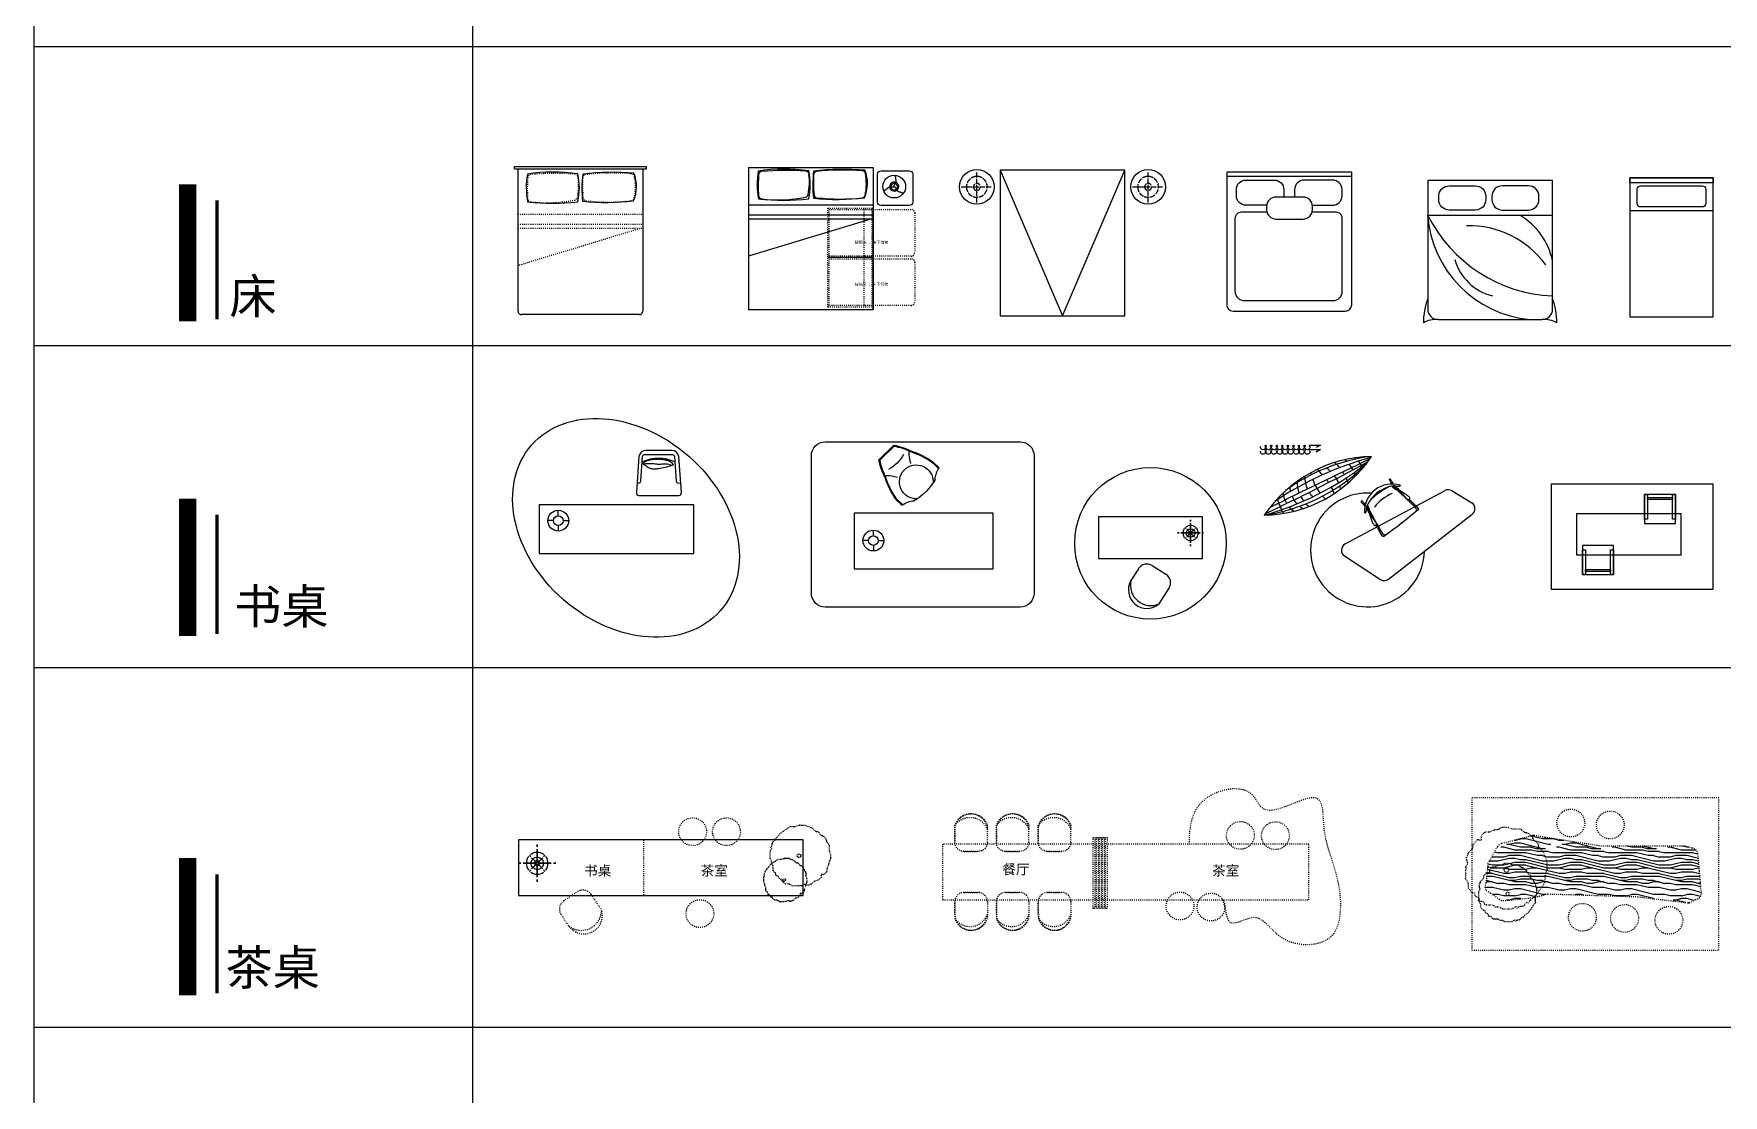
# Model space of a CAD drawing. Extents: x 185064 to 343242, y -369192 to -264966.
# Drawn here: x 185064 to 209410, y -331801 to -316511 of the extents above; entities that cross this region are included whole.
import ezdxf

# ---------------------------------------------------------------- set-up
doc = ezdxf.new("R2010")
doc.units = 0
doc.linetypes.add('ACAD_ISO03W100', pattern=[30, 12, -18])
doc.linetypes.add('ACAD_ISO04W100', pattern=[30, 24, -3, 0, -3])
doc.layers.add('0-墙体', color=255, linetype='Continuous', lineweight=30)
for name, color, linetype in [('FF-FURN', 51, 'Continuous'), ('WALL', 9, 'Continuous'), ('平面布制', 25, 'Continuous'), ('打印框', 4, 'Continuous')]:
    doc.layers.add(name, color=color, linetype=linetype)
doc.styles.add('CCD-HB', font='hbsmall.shx')
doc.styles.add('NAME-2', font='swisse.ttf')

# ---------------------------------------------------------------- blocks, each defined once
blk = doc.blocks.new('were')
at = {"color": 3}
blk.add_line((197932, -316863), (199132, -316863), dxfattribs=at)
for points in [[(199132, -316395), (197932, -316395), (197932, -318395), (199132, -318395)], [(197932, -316395), (199132, -316395), (199132, -316466), (197932, -316466)]]:
    blk.add_lwpolyline(points, close=True, dxfattribs=at)
blk.add_lwpolyline([(198088, -316510), (198976, -316510, -0.414214), (199026, -316560), (199026, -316764, -0.414214), (198976, -316814), (198088, -316814, -0.414214), (198038, -316764), (198038, -316560, -0.414214)], format="xyb", close=True, dxfattribs=at)
blk = doc.blocks.new('AWTRE')
at = {"color": 3}
for p, q in [((21344, 18317), (21344, 18398)), ((21274, 18248), (21194, 18248)), ((21344, 18178), (21344, 18098)), ((21413, 18248), (21494, 18248))]:
    blk.add_line(p, q, dxfattribs=at)
blk.add_circle((21344, 18248), 150, dxfattribs=at)
at = {"color": 8}
blk.add_circle((21344, 18248), 69.2, dxfattribs=at)
blk = doc.blocks.new('awrtsear')
at = {"color": 3, "elevation": 0}
blk.add_lwpolyline([(17976, 330), (18000, 333, 0.378956), (18030, 365), (18011, 760, -0.39032), (18040, 795), (18482, 847, -0.390322), (18519, 821), (18593, 431, 0.378956), (18629, 406), (18667, 410)], format="xyb", dxfattribs=at)
at = {"color": 8, "extrusion": (3.61367e-07, -3.05305e-06, 1)}
blk.add_lwpolyline([(18520, 686), (18493, 672), (18467, 660), (18441, 648), (18416, 638), (18390, 628), (18366, 619), (18342, 611), (18318, 603), (18296, 597), (18275, 591), (18255, 587), (18236, 583), (18218, 581), (18201, 579), (18185, 579), (18170, 580), (18157, 582), (18145, 586), (18133, 590), (18123, 595), (18113, 600), (18103, 606), (18094, 611), (18085, 616), (18075, 620), (18067, 624), (18058, 628), (18051, 631), (18045, 635), (18040, 639), (18037, 643), (18036, 648), (18037, 653), (18040, 660), (18045, 666), (18052, 673), (18060, 680), (18069, 687), (18079, 693), (18090, 700), (18100, 706), (18112, 711), (18123, 716), (18135, 721), (18147, 725), (18160, 729), (18173, 733), (18187, 736), (18202, 739), (18216, 742), (18232, 744), (18247, 746), (18262, 748), (18278, 749), (18293, 751), (18308, 751), (18323, 752), (18337, 752), (18351, 752), (18364, 751), (18377, 750), (18390, 749), (18402, 748), (18414, 746), (18426, 744), (18438, 742), (18449, 738), (18462, 733), (18475, 726), (18489, 716), (18503, 702), (18520, 686)], dxfattribs=at)
at = {"color": 8, "extrusion": (3.61367e-07, -3.05305e-06, 1), "flags": 128}
blk.add_lwpolyline([(18038, 640), (18074, 652), (18106, 659), (18135, 664), (18161, 667), (18185, 669), (18207, 669), (18228, 669), (18247, 668), (18266, 668), (18284, 669), (18303, 671), (18321, 674), (18340, 678), (18360, 682), (18380, 685), (18402, 687), (18424, 688), (18447, 686), (18472, 682), (18499, 675)], dxfattribs=at)
at = {"color": 8, "extrusion": (3.61367e-07, -3.05305e-06, 1)}
blk.add_arc((18343, 124, 0), 640, 72.4635, 120.9241, dxfattribs=at)
at = {"layer": 'FF-FURN', "color": 3, "extrusion": (3.61367e-07, -3.05305e-06, 1), "elevation": 0}
blk.add_lwpolyline([(18697, 259), (18587, 828, 0.378956), (18467, 912), (18053, 863, 0.378956), (17955, 754), (17982, 175, 0.450373), (18026, 135), (18663, 210, 0.450372), (18697, 259)], format="xyb", dxfattribs=at)
blk = doc.blocks.new('A$C1A467F9B')
at = {"color": 3}
for p, q in [((203, 554), (308, 449)), ((303, 475), (214, 564)), ((214, 564), (320, 458)), ((-458, -107), (-352, -214)), ((-447, -97), (-342, -202)), ((354, -501), (608, -247)), ((358, -519), (625, -251))]:
    blk.add_line(p, q, dxfattribs=at)
at = {"color": 6}
blk.add_line((-368, -197), (-458, -107), dxfattribs=at)
at = {"color": 3}
for centre, radius, start, end in [((501, -395), 1014, 119.1626, 149.8513), ((-37, 154), 305, 177.0446, 91.8859), ((-30, 922), 433, 274.9932, 304.3079), ((-908, -407), 1487, 17.7335, 35.1451), ((-910, -409), 1505, 17.7471, 35.1745), ((-829, 157), 455, 324.5155, 354.6482), ((472, 501), 477, 248.3198, 274.2972), ((-558, -479), 1189, 11.2496, 26.1848), ((-549, -480), 1196, 11.0304, 26.2975), ((516, 1017), 1505, 234.8255, 252.2529), ((514, 1014), 1487, 234.8549, 252.2665), ((-398, -362), 477, 355.7028, 21.6802), ((791, -684), 694, 118.8536, 151.1464), ((586, 655), 1196, 243.7025, 258.9696), ((585, 665), 1189, 243.8152, 258.7504)]:
    blk.add_arc(centre, radius, start, end, dxfattribs=at)
blk = doc.blocks.new('WERAWERAWE')
at = {"color": 8, "linetype": 'Continuous'}
for p, q in [((106864, -18799), (106864, -18775)), ((106864, -18775), (106864, -18799)), ((106864, -18945), (106864, -18824)), ((106864, -18824), (106864, -18945)), ((106669, -18969), (106693, -18969)), ((106693, -18969), (106669, -18969)), ((106718, -18969), (106839, -18969)), ((106839, -18969), (106718, -18969)), ((106806, -18911), (106854, -18960)), ((106854, -18960), (106806, -18911)), ((106806, -19027), (106854, -18979)), ((106854, -18979), (106806, -19027)), ((106864, -19115), (106864, -18994)), ((106864, -18994), (106864, -19115)), ((106873, -18960), (106922, -18911)), ((106922, -18911), (106873, -18960)), ((106873, -18979), (106922, -19027)), ((106922, -19027), (106873, -18979)), ((106888, -18969), (107009, -18969)), ((107009, -18969), (106888, -18969)), ((106931, -18902), (106941, -18892)), ((106941, -18892), (106931, -18902)), ((107058, -18969), (107034, -18969)), ((107034, -18969), (107058, -18969)), ((106864, -19164), (106864, -19140)), ((106864, -19140), (106864, -19164))]:
    blk.add_line(p, q, dxfattribs=at)
at = {"color": 3, "linetype": 'Continuous'}
for p, q in [((106786, -18892), (106796, -18902)), ((106796, -18902), (106786, -18892)), ((106786, -19047), (106796, -19037)), ((106796, -19037), (106786, -19047)), ((106931, -19037), (106941, -19047)), ((106941, -19047), (106931, -19037))]:
    blk.add_line(p, q, dxfattribs=at)
for major_axis, start_param, end_param in [((-114, 0), -0.613826, 0.003279), ((114, 0), 3.138263, 3.755368), ((111, 24), 2.125594, 2.22504), ((111, 24), 2.125594, 2.22504), ((114, 0), 0.888609, 2.25296), ((-111, 25), 4.06263, 4.162076), ((114, 0), -0.003338, 0.613767), ((-114, 0), 2.527791, 3.144896), ((-111, 24), 0.918242, 1.017688), ((-111, 24), 0.918242, 1.017688), ((114, 0), 4.03019, 5.394541), ((111, 25), -1.01888, -0.919434), ((111, 25), -1.01888, -0.919434)]:
    blk.add_ellipse((106864, -18969), major_axis=major_axis, ratio=1, start_param=start_param, end_param=end_param, dxfattribs=at)
at = {"color": 8, "linetype": 'Continuous', "extrusion": (0, 0, -1)}
for major_axis, start_param, end_param in [((45.3, 45.3), 3.843152, 3.942598), ((45.3, 45.3), 3.843152, 3.942598), ((45.3, 45.3), 4.030214, 5.394564), ((46, 44.7), 3.127109, 3.744214), ((45.3, 45.3), 2.524488, 3.141593), ((10.2, 9.6), 4.712363, 10.995548), ((9.91, 9.91), 3.372739, 4.481242), ((9.91, 9.91), -1.33965, -0.231147), ((9.91, 9.91), 1.801943, 2.910446), ((45.3, 45.3), -0.801005, -0.701559), ((45.3, 45.3), -0.801005, -0.701559), ((45.3, 45.3), 0.888621, 2.252972), ((45.3, 45.3), -0.617105, 0), ((9.91, 9.91), 0.231147, 1.33965), ((46, 44.7), -0.014483, 0.602622), ((45.3, 45.3), 0.701559, 0.801005), ((45.3, 45.3), 0.701559, 0.801005), ((45.3, 45.3), 2.340587, 2.440033), ((45.3, 45.3), 2.340587, 2.440033)]:
    blk.add_ellipse((106864, -18969), major_axis=major_axis, ratio=1, start_param=start_param, end_param=end_param, dxfattribs=at)
at = {"color": 8, "linetype": 'Continuous'}
for major_axis, start_param, end_param in [((-24.9, 0), 3.141593, 9.424778), ((24.9, 0.3), 1.789211, 2.897713), ((-24.9, 0.3), 0.243913, 1.352416), ((12.5, 0.1), 1.791898, 2.9004), ((-12.5, 0.1), 0.240329, 1.348832), ((-12.5, 0.1), 3.382057, 4.49056), ((12.5, 0.1), -1.349407, -0.240905), ((-24.9, 0.3), 3.385683, 4.494186), ((24.9, 0.3), -1.352603, -0.2441)]:
    blk.add_ellipse((106864, -18969), major_axis=major_axis, ratio=1, start_param=start_param, end_param=end_param, dxfattribs=at)
at = {"color": 1, "linetype": 'Continuous'}
blk.add_ellipse((106864, -18969), major_axis=(-111, 25), ratio=1, start_param=4.06263, end_param=4.162076, dxfattribs=at)
blk = doc.blocks.new('WAERAW')
at = {"color": 8, "linetype": 'ACAD_ISO03W100'}
for p, q in [((351239, -167510), (351294, -167485)), ((351315, -167480), (351460, -167480)), ((350687, -167826), (350770, -167754)), ((350770, -167754), (350777, -167748)), ((350811, -167673), (350891, -167604)), ((350924, -167592), (350944, -167592)), ((350950, -167590), (350972, -167582)), ((350991, -167570), (351032, -167529)), ((351067, -167514), (351133, -167514)), ((351133, -167514), (351218, -167514)), ((351497, -167497), (351508, -167509)), ((351546, -167526), (351590, -167526)), ((351611, -167530), (351712, -167576)), ((351733, -167581), (351804, -167581)), ((351846, -167603), (351885, -167662)), ((351893, -167689), (351894, -167737)), ((351927, -167751), (351946, -167735)), ((351974, -167737), (352054, -167826)), ((352058, -167834), (352086, -167931)), ((350490, -168286), (350490, -168205)), ((350494, -168185), (350575, -167999)), ((350587, -167982), (350654, -167919)), ((350670, -167883), (350670, -167863)), ((352091, -167939), (352161, -168016)), ((352169, -168029), (352202, -168102)), ((352203, -168175), (352187, -168221)), ((352206, -168122), (352206, -168159)), ((350490, -168365), (350490, -168286)), ((350527, -168502), (350492, -168379)), ((350529, -168624), (350529, -168516)), ((352190, -168260), (352213, -168304)), ((352218, -168322), (352226, -168391)), ((352226, -168391), (352226, -168480)), ((352226, -168480), (352226, -168552)), ((350592, -168730), (350538, -168653)), ((350656, -168822), (350592, -168730)), ((350732, -168929), (350656, -168822)), ((352072, -168867), (352032, -168867)), ((352032, -168867), (352032, -168899)), ((352160, -168767), (352115, -168843)), ((352167, -168690), (352167, -168742)), ((352220, -168575), (352172, -168667)), ((350840, -169015), (350732, -168929)), ((350893, -169085), (350850, -169025)), ((350923, -169063), (350893, -169085)), ((350972, -169131), (350923, -169063)), ((351056, -169152), (351013, -169152)), ((351127, -169196), (351088, -169164)), ((351151, -169157), (351127, -169196)), ((351219, -169200), (351151, -169157)), ((351438, -169208), (351246, -169208)), ((351492, -169176), (351473, -169194)), ((351628, -169136), (351603, -169159)), ((351782, -169123), (351662, -169123)), ((351842, -169068), (351825, -169097)), ((351934, -169043), (351885, -169043)), ((351934, -169011), (351934, -169043)), ((352006, -168943), (351960, -168967))]:
    blk.add_line(p, q, dxfattribs=at)
blk.add_circle((351359, -168379), 51, dxfattribs=at)
for centre, radius, start, end in [((351315, -167530), 50, 90, 114.4298), ((351460, -167530), 50, 42.0045, 90), ((350720, -167863), 50, 130.7959, 180), ((350744, -167710), 50, 310.7959, 359.9088), ((350844, -167711), 50, 130.824, 179.9088), ((350924, -167642), 50, 84.1708, 130.824), ((350934, -167542), 50, 264.1708, 289.4279), ((350955, -167535), 50, 289.4279, 314.9806), ((351067, -167564), 50, 90, 134.9806), ((351218, -167464), 50, 270, 294.4298), ((351546, -167476), 50, 222.0045, 270), ((351590, -167576), 50, 65.6521, 90), ((351733, -167531), 50, 245.6521, 270), ((351804, -167631), 50, 33.3848, 90), ((351843, -167689), 50, 1.053, 33.3848), ((351914, -167736), 20, 181.053, 311.6915), ((351959, -167750), 20, 41.6915, 131.6915), ((352039, -167840), 20, 16.2743, 41.6915), ((350540, -168205), 50, 156.398, 180), ((350621, -168019), 50, 133.1371, 156.398), ((350620, -167883), 50, 313.1371, 0), ((352105, -167926), 20, 196.2743, 222.4314), ((352124, -168049), 50, 23.9766, 42.4314), ((352156, -168122), 50, 0, 23.9766), ((352156, -168159), 50, 340.8962, 0), ((350540, -168365), 50, 180, 195.9409), ((350479, -168516), 50, 0, 15.9409), ((352235, -168237), 50, 160.8962, 207.4895), ((352169, -168327), 50, 6.3526, 27.4895), ((352176, -168552), 50, 332.5106, 0), ((350579, -168624), 50, 180, 215.0927), ((351982, -168899), 50, 298.1258, 0), ((352072, -168817), 50, 270, 329.3638), ((352117, -168742), 50, 329.3638, 0), ((352217, -168690), 50, 152.5106, 180), ((350809, -169054), 50, 35.6938, 51.654), ((351013, -169102), 50, 215.6938, 270), ((351056, -169202), 50, 50.3552, 90), ((351246, -169158), 50, 237.485, 270), ((351438, -169158), 50, 270, 313.1911), ((351526, -169213), 50, 64.4284, 133.1911), ((351569, -169123), 50, 244.4284, 313.1911), ((351662, -169173), 50, 90, 133.1911), ((351782, -169073), 50, 270, 330.2385), ((351885, -169093), 50, 90, 150.2385), ((351984, -169011), 50, 118.1258, 180)]:
    blk.add_arc(centre, radius, start, end, dxfattribs=at)
blk = doc.blocks.new('awtaert')
at = {"layer": '平面布制', "color": 8, "linetype": 'ACAD_ISO04W100', "ltscale": 3}
for p, q in [((127285, -934816), (127285, -934366)), ((127510, -934591), (127060, -934591))]:
    blk.add_line(p, q, dxfattribs=at)
at = {"layer": '平面布制', "color": 3, "linetype": 'ACAD_ISO04W100', "ltscale": 3}
blk.add_circle((127285, -934591), 150, dxfattribs=at)
at = {"layer": '平面布制', "color": 1, "linetype": 'ACAD_ISO04W100', "ltscale": 3}
blk.add_circle((127285, -934591), 50, dxfattribs=at)
blk = doc.blocks.new('aweteasr')
at = {"color": 3, "linetype": 'ACAD_ISO03W100'}
for p, q in [((-353488, 63390), (-353729, 63390)), ((-353358, 63051), (-353358, 63260)), ((-353488, 62921), (-353671, 62921))]:
    blk.add_line(p, q, dxfattribs=at)
blk.add_lwpolyline([(-353358, 63260), (-353358, 63051, -0.414214), (-353488, 62921), (-353729, 62921, -0.850737), (-353671, 63390), (-353488, 63390, -0.414214), (-353358, 63260)], format="xyb", dxfattribs=at)
for centre, radius, start, end in [((-353662, 63160), 239, 106.272, 267.8282), ((-353585, 63170), 263, 123.2541, 250.8462), ((-353488, 63260), 130, 0, 90), ((-353488, 63051), 130, 270, 0)]:
    blk.add_arc(centre, radius, start, end, dxfattribs=at)
blk = doc.blocks.new('awsrter')
at = {"layer": '0-墙体', "color": 3}
for centre, radius, start, end in [((393126, -160631), 5832, 177.0752, 182.8308), ((387808, -160220), 184, 239.1675, 267.0355), ((387503, -160626), 401, 305.7317, 54.1743), ((387363, -160626), 489, 333.5794, 27.9916), ((387888, -160371), 10, 269.953, 93.286), ((387024, -160626), 709, 346.8204, 13.0856), ((387808, -161033), 184, 92.8767, 120.7385), ((387887, -160883), 10, 266.62, 89.953)]:
    blk.add_arc(centre, radius, start, end, dxfattribs=at)
at = {"layer": '0-墙体', "color": 3, "extrusion": (0, 0, -1)}
blk.add_ellipse((387833, -160386), major_axis=(2.38, -7.1), ratio=0.668882, dxfattribs=at)
at = {"layer": '0-墙体', "color": 3}
blk.add_ellipse((387833, -160867), major_axis=(2.39, 7.09), ratio=0.668882, dxfattribs=at)
for points, knots in [([(387493, -160323), (387462, -160318), (387420, -160311), (387366, -160302), (387335, -160300), (387310, -160304), (387298, -160314), (387292, -160325), (387298, -160331), (387302, -160333)], [315.073608, 315.073608, 315.073608, 315.073608, 411.368041, 442.28984, 477.587134, 504.72179, 514.498823, 524.652631, 537.847696, 537.847696, 537.847696, 537.847696]), ([(387714, -160379), (387699, -160377), (387660, -160370), (387591, -160358), (387516, -160345), (387443, -160337), (387388, -160325), (387349, -160326), (387322, -160326), (387316, -160339), (387307, -160339), (387303, -160336), (387302, -160333), (387302, -160333)], [321.988457, 321.988457, 321.988457, 321.988457, 368.644284, 439.117019, 532.627704, 597.892965, 659.439925, 696.882656, 720.275485, 729.796097, 736.883417, 743.747429, 743.747483, 743.747483, 743.747483, 743.747483]), ([(387325, -160302), (387325, -160302), (387325, -160301), (387320, -160300), (387314, -160300), (387311, -160303), (387309, -160304)], [2.8263, 2.8263, 2.8263, 2.8263, 3.464441, 8.118627, 15.821874, 20.456079, 20.456079, 20.456079, 20.456079]), ([(387738, -160302), (387737, -160302), (387733, -160303), (387730, -160311), (387729, -160328), (387751, -160348), (387772, -160367), (387787, -160384), (387793, -160394), (387795, -160397)], [0, 0, 0, 0, 3.799787, 11.222667, 22.640105, 53.579866, 90.266542, 112.181213, 122.867868, 122.867868, 122.867868, 122.867868]), ([(387769, -160382), (387768, -160381), (387773, -160378), (387777, -160375), (387779, -160375)], [61.639385, 61.639385, 61.639385, 61.639385, 68.233266, 73.516136, 73.516136, 73.516136, 73.516136]), ([(387797, -160400), (387791, -160400), (387783, -160401), (387775, -160401), (387771, -160400), (387770, -160399)], [39.6476, 39.6476, 39.6476, 39.6476, 50.470307, 58.829714, 62.90437, 62.90437, 62.90437, 62.90437]), ([(387787, -160385), (387786, -160385), (387782, -160385), (387778, -160385), (387774, -160384)], [42.895046, 42.895046, 42.895046, 42.895046, 45.554577, 56.033693, 56.033693, 56.033693, 56.033693]), ([(387809, -160367), (387814, -160367), (387828, -160366), (387849, -160364), (387871, -160361), (387882, -160361), (387887, -160361)], [105.524012, 105.524012, 105.524012, 105.524012, 119.005066, 149.530306, 168.874441, 183.875131, 183.875131, 183.875131, 183.875131]), ([(387888, -160381), (387881, -160381), (387867, -160381), (387851, -160382), (387842, -160383), (387837, -160383)], [0, 0, 0, 0, 18.844344, 43.274717, 47.412661, 47.412661, 47.412661, 47.412661]), ([(387835, -160627), (387835, -160636), (387835, -160669), (387834, -160719), (387826, -160769), (387820, -160795), (387818, -160805)], [0, 0, 0, 0, 29.255842, 97.631047, 151.168733, 179.203757, 179.203757, 179.203757, 179.203757]), ([(387835, -160627), (387835, -160617), (387835, -160584), (387834, -160534), (387827, -160484), (387821, -160458), (387819, -160449)], [0, 0, 0, 0, 29.255842, 97.631047, 151.168733, 179.203758, 179.203758, 179.203758, 179.203758]), ([(387493, -160930), (387461, -160935), (387419, -160941), (387366, -160950), (387335, -160952), (387310, -160948), (387297, -160939), (387291, -160927), (387297, -160922), (387302, -160919)], [315.073608, 315.073608, 315.073608, 315.073608, 411.368041, 442.28984, 477.587134, 504.72179, 514.498823, 524.652631, 537.847696, 537.847696, 537.847696, 537.847696]), ([(387714, -160874), (387698, -160877), (387660, -160883), (387591, -160895), (387515, -160908), (387442, -160916), (387388, -160927), (387349, -160927), (387322, -160927), (387315, -160913), (387306, -160913), (387302, -160917), (387302, -160919), (387302, -160919)], [321.988457, 321.988457, 321.988457, 321.988457, 368.644284, 439.117019, 532.627704, 597.892965, 659.439925, 696.882656, 720.275485, 729.796097, 736.883417, 743.747429, 743.747483, 743.747483, 743.747483, 743.747483]), ([(387768, -160871), (387768, -160872), (387773, -160876), (387777, -160878), (387778, -160879)], [61.639385, 61.639385, 61.639385, 61.639385, 68.233266, 73.516136, 73.516136, 73.516136, 73.516136]), ([(387796, -160853), (387791, -160853), (387783, -160852), (387775, -160852), (387771, -160853), (387769, -160854)], [39.6476, 39.6476, 39.6476, 39.6476, 50.470307, 58.829714, 62.90437, 62.90437, 62.90437, 62.90437]), ([(387787, -160869), (387786, -160869), (387782, -160868), (387778, -160868), (387774, -160869)], [42.895046, 42.895046, 42.895046, 42.895046, 45.554577, 56.033693, 56.033693, 56.033693, 56.033693]), ([(387809, -160886), (387813, -160886), (387828, -160887), (387849, -160890), (387870, -160893), (387882, -160893), (387887, -160893)], [105.524012, 105.524012, 105.524012, 105.524012, 119.005066, 149.530306, 168.874441, 183.875131, 183.875131, 183.875131, 183.875131]), ([(387887, -160873), (387881, -160873), (387866, -160872), (387851, -160871), (387841, -160871), (387837, -160870)], [0, 0, 0, 0, 18.844344, 43.274717, 47.412661, 47.412661, 47.412661, 47.412661]), ([(387325, -160950), (387325, -160950), (387324, -160952), (387319, -160953), (387313, -160952), (387310, -160950), (387309, -160949)], [2.8263, 2.8263, 2.8263, 2.8263, 3.464441, 8.118627, 15.821874, 20.456079, 20.456079, 20.456079, 20.456079])]:
    blk.add_open_spline(points, degree=3, knots=knots, dxfattribs=at)
for points in [[(387304, -160309), (387306, -160307), (387307, -160306), (387309, -160304)], [(387769, -160364), (387747, -160362), (387724, -160359), (387702, -160356)], [(387769, -160382), (387769, -160382), (387769, -160382), (387769, -160382)], [(387831, -160379), (387826, -160380), (387823, -160380), (387820, -160381)], [(387834, -160393), (387833, -160393), (387831, -160394), (387830, -160394)], [(387768, -160889), (387746, -160892), (387724, -160894), (387702, -160897)], [(387768, -160871), (387768, -160871), (387768, -160871), (387768, -160872)], [(387830, -160874), (387826, -160874), (387823, -160873), (387820, -160872)], [(387834, -160860), (387832, -160860), (387831, -160860), (387829, -160859)], [(387304, -160943), (387305, -160945), (387307, -160947), (387309, -160949)]]:
    blk.add_open_spline(points, degree=3, dxfattribs=at)
for points in [[(387774, -160384), (387735, -160369), (387679, -160348), (387618, -160327), (387565, -160311), (387540, -160305), (387521, -160304), (387501, -160308), (387493, -160323), (387496, -160335), (387519, -160346), (387540, -160347), (387568, -160347), (387610, -160350), (387649, -160358), (387687, -160370), (387719, -160381), (387753, -160392), (387770, -160399)], [(387770, -160399), (387771, -160398), (387773, -160397), (387774, -160394), (387775, -160389), (387775, -160386), (387774, -160384)], [(387774, -160869), (387735, -160884), (387678, -160905), (387617, -160926), (387565, -160942), (387540, -160947), (387520, -160949), (387501, -160945), (387493, -160930), (387496, -160917), (387518, -160906), (387540, -160906), (387568, -160906), (387609, -160903), (387648, -160895), (387687, -160883), (387719, -160873), (387753, -160861), (387769, -160854)], [(387737, -160952), (387734, -160950), (387730, -160944), (387730, -160932), (387748, -160908), (387775, -160883), (387789, -160866), (387801, -160844)], [(387769, -160854), (387771, -160855), (387772, -160856), (387774, -160860), (387775, -160864), (387774, -160867), (387774, -160869)]]:
    blk.add_spline(points, degree=3, dxfattribs=at)
blk = doc.blocks.new('565656')
at = {"layer": 'WALL', "color": 3}
for p, q in [((-15, -711), (-15, -861)), ((-15, -861), (20, -800))]:
    blk.add_line(p, q, dxfattribs=at)
for centre, radius, start, end in [((16, -31), 35, 242.734, 117.266), ((-5, -71), 10, 62.734, 297.266), ((-5, -151), 10, 62.734, 297.266), ((-5, -231), 10, 62.734, 297.266), ((16, -111), 35, 242.734, 117.266), ((16, -191), 35, 242.734, 117.266), ((16, -271), 35, 242.734, 117.266), ((-5, -311), 10, 62.734, 297.266), ((-5, -391), 10, 62.734, 297.266), ((-5, -471), 10, 62.734, 297.266), ((16, -351), 35, 242.734, 117.266), ((16, -431), 35, 242.734, 117.266), ((16, -511), 35, 242.734, 117.266), ((-5, -551), 10, 62.734, 297.266), ((-5, -631), 10, 62.734, 297.266), ((-5, -711), 10, 62.734, 180), ((16, -591), 35, 242.734, 117.266), ((16, -671), 35, 242.734, 117.266)]:
    blk.add_arc(centre, radius, start, end, dxfattribs=at)
blk = doc.blocks.new('WW1235')
at = {"layer": '打印框', "color": 3}
for centre, radius, start, end in [((202757, -321545), 1902, 271.1787, 326.3369), ((204380, -324501), 1902, 91.1787, 146.3369), ((201593, -319249), 4367, 285.995, 307.7779), ((202387, -320786), 2692, 278.7565, 313.3192), ((191556, -299267), 26648, 294.9917, 298.5323), ((252575, -424312), 112545, 115.39327, 116.20452), ((205536, -327071), 4616, 105.1444, 124.0887), ((204681, -325261), 2684, 97.2934, 125.9803), ((202984, -323454), 881, 42.1387, 49.3893), ((203389, -323197), 526, 46.6921, 54.9157), ((203364, -323191), 674, 39.6404, 48.5131), ((203364, -323191), 674, 29.6305, 33.0584), ((203603, -323051), 537, 45.1442, 48.8548), ((203603, -323051), 537, 28.8001, 39.243), ((203603, -323051), 537, 18.5784, 24.3373), ((204008, -322801), 200, 55.4611, 64.7283), ((204008, -322801), 200, 8.7463, 42.4897), ((203554, -323014), 392, 183.6939, 193.5407), ((203725, -322963), 457, 179.2594, 201.1099), ((203826, -322882), 448, 180.2128, 204.7095), ((204224, -322663), 778, 192.6371, 195.0458), ((204224, -322663), 778, 200.1548, 216.6268), ((202984, -323454), 881, 32.9385, 36.1), ((202984, -323454), 881, 21.3983, 28.0988), ((203389, -323197), 526, 24.7357, 36.9782), ((203389, -323197), 526, 14.3756, 19.4155), ((203364, -323191), 674, 18.1602, 24.8027), ((204214, -322815), 1292, 197.7701, 207.9349), ((203445, -323076), 382, 187.3421, 211.4496), ((203554, -323014), 392, 204.6341, 223.1477), ((203554, -323014), 392, 230.5822, 239.3697), ((203725, -322963), 457, 207.9621, 217.4816), ((203725, -322963), 457, 224.1147, 231.414), ((203826, -322882), 448, 211.5761, 221.8843), ((204224, -322663), 778, 220.7563, 224.8785), ((203445, -323076), 382, 220.8269, 234.7468)]:
    blk.add_arc(centre, radius, start, end, dxfattribs=at)

msp = doc.modelspace()

# ---------------------------------------------------------------- hatches: boundary and pattern name
at = {"ltscale": 5}
h = msp.add_hatch(dxfattribs=at)
h.set_pattern_fill('木纹面5', color=8, scale=800, angle=180, pattern_type=2)
h.set_pattern_definition([(180, (583767, -405709.8), (-1e-13, -800), [160, -240, 80, -320]), (180, (583207, -405729.8), (-1e-13, -800), [160, -640]), (180, (583287, -405769.8), (-1e-13, -800), [80, -720]), (180, (583727, -405789.8), (-1e-13, -800), [40, -560, 40, -160]), (180, (583447, -405829.8), (-1e-13, -800), [160, -240, 40, -360]), (180, (583647, -405849.8), (-1e-13, -800), [120, -680]), (180, (583447, -405869.8), (-1e-13, -800), [240, -560]), (180, (583687, -405889.8), (-1e-13, -800), [160, -640]), (180, (583367, -405909.8), (-1e-13, -800), [400, -400]), (180, (583607, -405949.8), (-1e-13, -800), [80, -240, 160, -320]), (180, (583047, -405969.8), (-1e-13, -800), [160, -640]), (180, (583207, -405989.8), (-1e-13, -800), [80, -720]), (180, (583367, -406009.8), (-1e-13, -800), [80, -720]), (180, (583767, -406029.8), (-1e-13, -800), [160, -640]), (180, (583367, -406049.8), (-1e-13, -800), [160, -640]), (180, (583367, -406089.8), (-1e-13, -800), [160, -160, 160, -320]), (180, (583527, -406129.8), (-1e-13, -800), [80, -400, 160, -160]), (180, (583367, -406149.8), (-1e-13, -800), [240, -560]), (180, (583367, -406189.8), (-1e-13, -800), [160, -640]), (180, (583687, -406209.8), (-1e-13, -800), [240, -320, 80, -160]), (180, (583687, -406249.8), (-1e-13, -800), [400, -400]), (180, (583207, -406269.8), (-1e-13, -800), [80, -720]), (180, (583447, -406289.8), (-1e-13, -800), [160, -640]), (180, (583607, -406309.8), (-1e-13, -800), [80, -320, 80, -320]), (180, (583687, -406329.8), (-1e-13, -800), [80, -240, 160, -320]), (180, (583527, -406349.8), (-1e-13, -800), [80, -400, 80, -240]), (180, (583367, -406369.8), (-1e-13, -800), [240, -560]), (180, (583687, -406409.8), (-1e-13, -800), [160, -640]), (180, (583287, -406429.8), (-1e-13, -800), [80, -720]), (180, (583127, -406449.8), (-1e-13, -800), [80, -720]), (194.036243, (583206.98, -405769.83), (-800, 3e-08), [82.4, -3216.0844]), (194.036243, (583126.98, -405949.83), (-800, 3e-08), [82.4, -3216.0844]), (194.036243, (583206.98, -406429.83), (-800, 3e-08), [82.4, -3216.0844]), (194.036243, (583446.98, -406129.83), (-800, 3e-08), [82.4, -3216.0844]), (194.036243, (583286.98, -406249.83), (-800, 3e-08), [82.4, -3216.0844]), (194.036243, (583206.98, -406189.83), (-800, 3e-08), [82.4, -3216.0844]), (194.036243, (583606.98, -406329.83), (-800, 3e-08), [82.4, -3216.0844]), (194.036243, (583286.98, -406289.83), (-800, 3e-08), [82.4, -3216.0844]), (194.036243, (583126.98, -405989.83), (-800, 3e-08), [164.8, -3133.6844]), (194.036243, (583206.98, -406049.83), (-800, 3e-08), [164.8, -3133.6844]), (194.036243, (583206.98, -406089.83), (-800, 3e-08), [164.8, -3133.6844]), (345.963757, (583446.98, -405829.83), (800, 3e-08), [82.4, -164.8, 82.4, -2968.8844]), (345.963757, (583606.98, -405949.83), (800, 3e-08), [82.4, -3216.0844]), (345.963757, (583606.98, -406309.83), (800, 3e-08), [164.8, -3133.6844]), (14.036243, (583206.98, -405729.83), (800, -3e-08), [82.4, -3216.0844]), (165.963757, (583046.98, -405729.83), (-800, -3e-08), [82.4, -3216.0844]), (165.963757, (583286.98, -406009.83), (-800, -3e-08), [82.4, -3216.0844]), (165.963757, (583126.98, -406149.83), (-800, -3e-08), [82.4, -3216.0844]), (165.963757, (583446.98, -406209.83), (-800, -3e-08), [82.4, -3216.0844]), (165.963757, (583526.98, -406309.83), (-800, -3e-08), [82.4, -3216.0844]), (165.963757, (583446.98, -406349.83), (-800, -3e-08), [82.4, -3216.0844]), (165.963757, (583446.98, -406209.83), (-800, -3e-08), [82.4, -3216.0844]), (165.963757, (583206.98, -406329.83), (-800, -3e-08), [329.6, -2968.8844]), (165.963757, (583686.98, -405789.83), (-800, -3e-08), [329.6, -2968.8844]), (165.963757, (583606.98, -405849.83), (-800, -3e-08), [329.6, -2968.8844]), (165.963757, (583526.98, -405889.83), (-800, -3e-08), [82.4, -164.8, 164.8, -2886.4844]), (165.963757, (583526.98, -405949.83), (-800, -3e-08), [164.8, -164.8, 164.8, -2804.0844]), (165.963757, (583606.98, -406029.83), (-800, -3e-08), [329.6, -2968.8844]), (165.963757, (583686.98, -406089.83), (-800, -3e-08), [329.6, -2968.8844]), (165.963757, (583686.98, -406129.83), (-800, -3e-08), [329.6, -2968.8844]), (165.963757, (583126.98, -406369.83), (-800, -3e-08), [82.4, -3216.0844]), (165.96377, (583046.98, -406449.83), (-800, -0.00015), [164.8, -3133.6844]), (165.96377, (583526.98, -406409.83), (-800, -0.00015), [164.8, -3133.6844]), (165.96376, (583606.98, -405709.83), (-800, -1e-05), [329.6, -2968.8844]), (165.96376, (583126.98, -406269.83), (-800, -1e-05), [247.2, -3051.2844]), (165.96376, (583046.98, -406209.83), (-800, -1e-05), [494.4, -2804.0844])])
edge = h.paths.add_edge_path()
edge.add_line((205995, -328848), (206054, -328886))
edge.add_line((206054, -328886), (206184, -328980))
edge.add_arc((206237, -328908), 90, 233.9922, 270)
edge.add_line((206237, -328998), (206672, -328955))
edge.add_line((206672, -328955), (206881, -328901))
edge.add_line((206881, -328901), (208174, -328941))
edge.add_line((208174, -328941), (208907, -329029))
edge.add_arc((208918, -328940), 90, 263.1412, 273.5601)
edge.add_line((208923, -329030), (209010, -328981))
edge.add_arc((209005, -328891), 90, 273.5601, 364.9657)
edge.add_line((209095, -328884), (209068, -328573))
edge.add_line((209068, -328573), (209046, -328324))
edge.add_arc((208956, -328332), 90, 4.9657, 85.9222)
edge.add_line((208963, -328242), (208853, -328214))
edge.add_line((208853, -328214), (208345, -328214))
edge.add_line((208345, -328214), (207656, -328214))
edge.add_line((207656, -328214), (206857, -328089))
edge.add_arc((206843, -328178), 90, 81.0846, 90)
edge.add_line((206843, -328088), (206684, -328059))
edge.add_arc((206684, -328149), 90, 90, 101.7254)
edge.add_line((206666, -328061), (206215, -328178))
edge.add_arc((206233, -328266), 90, 101.7254, 150.7635)
edge.add_line((206155, -328222), (206020, -328462))
edge.add_line((206020, -328462), (205992, -328743))
edge.add_arc((206067, -328794), 90, 145.9485, 216.8881)

# ---------------------------------------------------------------- linework, layer by layer
at = {"color": 8}
for p, q in [((185064, -264966), (185064, -369192)), ((191386, -264966), (191386, -369192)), ((185064, -316695), (287702, -316695)), ((185064, -321002), (267298, -321002)), ((185064, -325638), (267298, -325638)), ((185064, -330819), (252795, -330819))]:
    msp.add_line(p, q, dxfattribs=at)
at = {"color": 3}
for p, q in [((191992, -318421), (193892, -318421)), ((191992, -318456), (191992, -318421)), ((193892, -318456), (193892, -318421)), ((195362, -318437), (197162, -318437)), ((195362, -318437), (195362, -320487)), ((197162, -318437), (197162, -320487)), ((191992, -318456), (193892, -318456)), ((192042, -320506), (192042, -318456)), ((193842, -318456), (193842, -320506)), ((204056, -318567), (202256, -318567)), ((195362, -318973), (197162, -318973)), ((195362, -319118), (197162, -319118)), ((195362, -319175), (197162, -319175)), ((197142, -319175), (195362, -319716)), ((197162, -320487), (197162, -319067)), ((205151, -319122), (206951, -319122)), ((197162, -319733), (196507, -319733)), ((193792, -320556), (192092, -320556)), ((197162, -320487), (195362, -320487)), ((205399, -323093), (203959, -323862)), ((205503, -323096), (205788, -323268)), ((204586, -324367), (205794, -323430)), ((203953, -324032), (204470, -324371)), ((200984, -324216), (200875, -324387)), ((201183, -324172), (201379, -324297)), ((201423, -324496), (201279, -324722))]:
    msp.add_line(p, q, dxfattribs=at)
at = {"color": 3, "linetype": 'ACAD_ISO03W100'}
for p, q in [((192042, -319108), (193842, -319108)), ((196507, -320443), (196507, -319022)), ((196507, -319022), (197162, -319022)), ((192042, -319252), (193842, -319252)), ((192042, -319310), (193842, -319310)), ((193822, -319310), (192042, -319851)), ((196507, -320443), (197162, -320443)), ((193849, -328123), (193849, -328923)), ((192703, -328999), (192896, -328869)), ((193096, -328908), (193245, -329130)), ((192664, -329199), (192777, -329368))]:
    msp.add_line(p, q, dxfattribs=at)
at = {"color": 3, "lineweight": -2}
for p, q in [((207302, -324023), (207302, -323423)), ((207302, -323423), (208802, -323423)), ((208802, -324023), (208802, -323423)), ((208802, -324023), (207302, -324023))]:
    msp.add_line(p, q, dxfattribs=at)
at = {"color": 3, "linetype": 'ACAD_ISO03W100', "ltscale": 5}
msp.add_line((192049, -328123), (192049, -328923), dxfattribs=at)
at = {"color": 8}
for points, const_width in [([(187280, -318677), (187280, -320652)], 250), ([(187705, -318908), (187705, -320623)], 50), ([(187280, -323208), (187280, -325184)], 250), ([(187705, -323440), (187705, -325155)], 50), ([(187280, -328385), (187280, -330361)], 250), ([(187705, -328617), (187705, -330332)], 50)]:
    msp.add_lwpolyline(points, dxfattribs=dict(at, const_width=const_width))
at = {"color": 3}
for points in [[(197223, -318934), (197223, -318534, -0.414214), (197273, -318484), (197681, -318484, -0.414214), (197731, -318534), (197731, -318934, -0.414214), (197681, -318984), (197273, -318984, -0.414214)], [(204056, -320414), (204056, -318504), (202256, -318504), (202256, -320414, 0.414214), (202346, -320504), (203966, -320504, 0.414214)], [(206951, -318626), (205151, -318626), (205151, -320476, 0.414214), (205301, -320626), (206801, -320626, 0.414214), (206951, -320476)], [(203491, -319044), (203491, -318998, 0.414214), (203356, -318863), (202965, -318863, 0.414214), (202830, -318998), (202830, -319044, 0.414214), (202965, -319179), (203356, -319179, 0.414214)], [(205461, -318701), (205838, -318701, -0.414214), (205988, -318851), (205988, -318900, -0.414214), (205838, -319050), (205461, -319050, -0.414214), (205311, -318900), (205311, -318851, -0.414214)], [(206604, -318701), (206227, -318701, 0.414214), (206077, -318851), (206077, -318900, 0.414214), (206227, -319050), (206604, -319050, 0.414214), (206754, -318900), (206754, -318851, 0.414214)]]:
    msp.add_lwpolyline(points, format="xyb", close=True, dxfattribs=at)
at = {"color": 3, "linetype": 'ByBlock'}
for points in [[(197462, -318713), (197463, -318705), (197464, -318698), (197466, -318692), (197468, -318687), (197470, -318682), (197472, -318677), (197474, -318673), (197476, -318669), (197479, -318666), (197480, -318662), (197482, -318659), (197484, -318656), (197485, -318653), (197487, -318650), (197488, -318647), (197489, -318644), (197490, -318642), (197490, -318639), (197491, -318636), (197491, -318634), (197491, -318631), (197492, -318628), (197491, -318626), (197491, -318623), (197491, -318620), (197491, -318618), (197490, -318615), (197490, -318613), (197489, -318610), (197489, -318608), (197488, -318605), (197488, -318603), (197487, -318600), (197487, -318598), (197486, -318595), (197486, -318593), (197485, -318590), (197485, -318587), (197485, -318584), (197484, -318581), (197484, -318577), (197484, -318574), (197484, -318570), (197484, -318567), (197484, -318564), (197485, -318560), (197485, -318557), (197486, -318554)], [(197465, -318713), (197458, -318716), (197451, -318718), (197445, -318720), (197439, -318721), (197434, -318721), (197429, -318722), (197424, -318722), (197420, -318722), (197416, -318722), (197412, -318722), (197408, -318722), (197404, -318722), (197401, -318722), (197398, -318723), (197395, -318723), (197392, -318724), (197389, -318724), (197386, -318725), (197384, -318726), (197381, -318727), (197379, -318728), (197377, -318730), (197374, -318731), (197372, -318732), (197370, -318734), (197368, -318735), (197366, -318737), (197364, -318739), (197362, -318740), (197360, -318742), (197359, -318744), (197357, -318746), (197355, -318747), (197353, -318749), (197351, -318751), (197349, -318752), (197347, -318754), (197344, -318756), (197342, -318758), (197339, -318759), (197336, -318761), (197333, -318763), (197330, -318765), (197327, -318767), (197324, -318768), (197321, -318769), (197318, -318770), (197315, -318771)], [(197463, -318710), (197469, -318715), (197475, -318720), (197479, -318724), (197483, -318729), (197486, -318733), (197489, -318737), (197492, -318741), (197494, -318745), (197496, -318748), (197498, -318752), (197500, -318755), (197502, -318758), (197503, -318761), (197505, -318763), (197507, -318766), (197509, -318768), (197511, -318770), (197513, -318772), (197515, -318774), (197517, -318776), (197520, -318777), (197522, -318778), (197524, -318780), (197527, -318781), (197529, -318782), (197531, -318783), (197534, -318784), (197536, -318785), (197538, -318785), (197541, -318786), (197543, -318787), (197546, -318788), (197548, -318788), (197551, -318789), (197553, -318790), (197556, -318791), (197558, -318792), (197561, -318793), (197564, -318795), (197566, -318796), (197569, -318797), (197572, -318799), (197576, -318801), (197579, -318803), (197581, -318804), (197584, -318806), (197586, -318809), (197588, -318811)]]:
    msp.add_lwpolyline(points, dxfattribs=at)
at = {"color": 3}
for points in [[(198988, -320574), (200788, -320574), (200788, -318474), (198988, -318474)], [(192345, -323995), (194575, -323995), (194575, -323297), (192345, -323297)], [(198887, -324216), (198887, -323416), (196887, -323416), (196887, -324216)], [(200407, -323471), (200407, -324071), (201907, -324071), (201907, -323471)], [(192049, -328123), (192049, -328923), (196149, -328923), (196149, -328123)]]:
    msp.add_lwpolyline(points, close=True, dxfattribs=at)
at = {"color": 250}
msp.add_lwpolyline([(198988, -318474), (199888, -320574), (200788, -318474)], dxfattribs=at)
at = {"color": 3}
for points in [[(202831, -318980), (202529, -318980, -0.414214), (202394, -318845), (202394, -318754, -0.414214), (202529, -318619), (202943, -318619, -0.414214), (203078, -318754), (203078, -318845, -0.03269), (203077, -318863, -0.03269)], [(203490, -318980), (203782, -318980, 0.414214), (203917, -318845), (203917, -318754, 0.414214), (203782, -318619), (203369, -318619, 0.414214), (203234, -318754), (203234, -318845, 0.03269), (203235, -318863)], [(202835, -319081), (202464, -319081, 0.414214), (202374, -319171), (202374, -320220, 0.414214), (202509, -320355), (203785, -320355, 0.414214), (203920, -320220), (203920, -319171, 0.414214), (203830, -319081), (203486, -319081)]]:
    msp.add_lwpolyline(points, format="xyb", dxfattribs=at)
at = {"color": 3, "linetype": 'ACAD_ISO03W100'}
for points in [[(196527, -319042), (197142, -319042), (197142, -319713), (196527, -319713)], [(196527, -319753), (197142, -319753), (197142, -320423), (196527, -320423)], [(192049, -328123), (192049, -328923), (196149, -328923), (196149, -328123)], [(198160, -328185), (198160, -328985), (203438, -328985), (203438, -328185)]]:
    msp.add_lwpolyline(points, close=True, dxfattribs=at)
for points in [[(197032, -319042), (197709, -319042, -0.414214), (197759, -319092), (197759, -319663, -0.414214), (197709, -319713), (197032, -319713)], [(197032, -319753), (197709, -319753, -0.414214), (197759, -319803), (197759, -320373, -0.414214), (197709, -320423), (197032, -320423)], [(205995, -328848), (206054, -328886), (206184, -328980, 0.158419), (206237, -328998), (206672, -328955), (206881, -328901), (208174, -328941), (208907, -329029, 0.045492), (208923, -329030), (209010, -328981, 0.421417), (209095, -328884), (209068, -328573), (209046, -328324, 0.368704), (208963, -328242), (208853, -328214), (208345, -328214), (207656, -328214), (206857, -328089, 0.038921), (206843, -328088), (206684, -328059, 0.051207), (206666, -328061), (206215, -328178, 0.217295), (206155, -328222), (206020, -328462), (205992, -328743, 0.319812)]]:
    msp.add_lwpolyline(points, format="xyb", close=True, dxfattribs=at)
at = {"color": 8}
msp.add_lwpolyline([(196269, -324570), (196269, -322588, -0.414214), (196469, -322388), (199278, -322388, -0.414214), (199478, -322588), (199478, -324570, -0.414214), (199278, -324770), (196469, -324770, -0.414214)], format="xyb", close=True, dxfattribs=at)
msp.add_lwpolyline([(206936, -322992), (209260, -322992), (209260, -324518), (206936, -324518)], close=True, dxfattribs=at)
at = {"color": 3, "lineweight": -2}
for points in [[(208724, -323566), (208724, -323146), (208274, -323146), (208274, -323566)], [(208274, -323502), (208274, -323146), (208319, -323146), (208319, -323502)], [(208319, -323221), (208319, -323191), (208679, -323191), (208679, -323221)], [(208679, -323502), (208679, -323146), (208724, -323146), (208724, -323502)], [(207380, -323881), (207380, -324301), (207830, -324301), (207830, -323881)], [(207424, -323945), (207424, -324301), (207380, -324301), (207380, -323945)], [(207830, -323945), (207830, -324301), (207785, -324301), (207785, -323945)], [(207785, -324226), (207785, -324256), (207424, -324256), (207424, -324226)]]:
    msp.add_lwpolyline(points, close=True, dxfattribs=at)
at = {"color": 8, "linetype": 'ACAD_ISO03W100'}
for points in [[(209349, -327515), (205787, -327515), (205787, -329713), (209349, -329713)], [(200330, -328089), (200354, -328089), (200354, -329111), (200330, -329111)], [(200380, -328089), (200404, -328089), (200404, -329111), (200380, -329111)], [(200422, -328089), (200446, -328089), (200446, -329111), (200422, -329111)], [(200465, -328089), (200489, -328089), (200489, -329111), (200465, -329111)], [(200507, -328089), (200531, -328089), (200531, -329111), (200507, -329111)]]:
    msp.add_lwpolyline(points, close=True, dxfattribs=at)
at = {"color": 3, "linetype": 'ACAD_ISO03W100', "ltscale": 5}
msp.add_lwpolyline([(196149, -328923), (196149, -328123), (192049, -328123), (192049, -328923)], close=True, dxfattribs=at)
at = {"color": 3}
for centre, radius in [((197463, -318712), 164), ((198654, -318716), 250), ((201123, -318716), 250)]:
    msp.add_circle(centre, radius, dxfattribs=at)
at = {"color": 8}
msp.add_circle((201156, -323851), 1092, dxfattribs=at)
at = {"color": 3, "linetype": 'ACAD_ISO03W100'}
for centre in [(207214, -327880), (194558, -328005), (195046, -328005), (202452, -328058), (202957, -328062), (207782, -327908), (201582, -329075), (202029, -329090), (194663, -329185), (207381, -329237), (207989, -329254), (208627, -329282)]:
    msp.add_circle(centre, 200, dxfattribs=at)
at = {"color": 3}
for centre, radius, start, end in [((193275, -318725), 1114, 170.1485, 190.6384), ((192554, -320748), 2246, 81.0353, 99.6706), ((192009, -318728), 917, 347.2979, 12.5351), ((194708, -318735), 1746, 173.3086, 186.1057), ((193401, -322083), 3577, 85.0064, 96.856), ((193253, -318712), 497, 335.7549, 22.7286), ((196602, -318681), 1114, 170.1485, 190.6384), ((197871, -318700), 2367, 176.1434, 183.4521), ((195882, -320705), 2246, 81.0353, 99.6706), ((195559, -318544), 50, 94.8123, 176.1434), ((195912, -322732), 4253, 86.257, 94.8123), ((196186, -318538), 50, 6.1707, 86.257), ((195259, -318638), 982, 349.0274, 6.1707), ((195337, -318685), 917, 347.2979, 12.5351), ((198036, -318692), 1746, 173.3086, 186.1057), ((198274, -318642), 1975, 177.0605, 185.4063), ((196728, -322040), 3577, 85.0064, 96.856), ((196351, -318543), 50, 96.1832, 177.0605), ((196729, -322038), 3565, 85.6038, 96.1832), ((196999, -318533), 50, 10.9251, 85.6038), ((196581, -318668), 497, 335.7549, 22.7286), ((196284, -318671), 778, 347.8721, 10.9251), ((192540, -316082), 2871, 262.7818, 265.3485), ((192540, -316082), 2871, 262.8608, 277.2699), ((193319, -315791), 3149, 263.6654, 277.0743), ((195868, -316039), 2871, 262.7818, 265.3485), ((195558, -318839), 50, 183.4521, 263.6304), ((195868, -316039), 2871, 262.8608, 277.2699), ((195788, -316781), 2121, 263.6304, 280.7569), ((196174, -318816), 50, 280.7569, 349.0274), ((196647, -315748), 3149, 263.6654, 277.0743), ((196357, -318824), 50, 185.4063, 263.5253), ((196680, -315980), 2911, 263.5253, 276.3461), ((196996, -318824), 50, 276.3461, 347.8721), ((207043, -318171), 2118, 206.7018, 267.5085), ((206778, -319002), 1632, 184.2438, 264.677), ((205962, -319992), 1011, 12.0464, 59.3565), ((205748, -320641), 1365, 36.0475, 91.5462), ((206273, -319548), 763, 196.3812, 255.5896), ((206127, -320680), 1038, 160.0732, 179.7385), ((205976, -320680), 1038, 0.2615, 19.9268), ((192092, -320506), 50, 180, 270), ((193792, -320506), 50, 270, 0), ((205278, -321011), 386, 86.51, 119.2666), ((206825, -321011), 386, 60.7334, 93.49), ((205448, -323179), 100, 56.7091, 119.7004), ((205733, -323351), 100, 307.7821, 56.7091), ((204008, -323949), 100, 119.7004, 236.7091), ((201105, -324293), 144, 57.489, 147.489), ((201104, -324522), 266, 149.6608, 311.217), ((201159, -324455), 292, 166.6429, 294.2349), ((201302, -324418), 144, 327.489, 57.489), ((204525, -324288), 100, 236.7091, 307.7821)]:
    msp.add_arc(centre, radius, start, end, dxfattribs=at)
at = {"color": 3, "linetype": 'ACAD_ISO03W100'}
for centre, radius, start, end in [((194543, -318743), 2367, 176.1434, 183.4521), ((192231, -318587), 50, 94.8123, 176.1434), ((192584, -322775), 4253, 86.257, 94.8123), ((192858, -318581), 50, 6.1707, 86.257), ((191932, -318682), 982, 349.0274, 6.1707), ((194946, -318685), 1975, 177.0605, 185.4063), ((193023, -318587), 50, 96.1832, 177.0605), ((193402, -322081), 3565, 85.6038, 96.1832), ((193671, -318576), 50, 10.9251, 85.6038), ((192956, -318714), 778, 347.8721, 10.9251), ((192230, -318883), 50, 183.4521, 263.6304), ((192460, -316824), 2121, 263.6304, 280.7569), ((192847, -318859), 50, 280.7569, 349.0274), ((193029, -318867), 50, 185.4063, 263.5253), ((193352, -316024), 2911, 263.5253, 276.3461), ((193668, -318867), 50, 276.3461, 347.8721), ((192976, -328988), 144, 33.9344, 123.9344), ((192783, -329118), 144, 123.9344, 213.9344), ((192953, -329134), 292, 233.0883, 0.6804), ((192992, -329211), 266, 216.1062, 17.6624)]:
    msp.add_arc(centre, radius, start, end, dxfattribs=at)
at = {"color": 8}
msp.add_arc((204284, -323946), 820, 85.9326, 358.6471, dxfattribs=at)
at = {"color": 3, "linetype": 'ByBlock'}
for major_axis, start_param, end_param in [((46.4, -46.4), 1.642678, 4.784271), ((-33.1, -33.1), 3.213475, 6.355067), ((46.4, -46.4), -1.498914, 1.642678), ((-33.1, -33.1), 0.071882, 3.213475)]:
    msp.add_ellipse((197463, -318712), major_axis=major_axis, ratio=1, start_param=start_param, end_param=end_param, dxfattribs=at)
at = {"color": 8}
msp.add_ellipse((193598, -323628), major_axis=(-1361, 1191), ratio=0.758466, dxfattribs=at)
at = {"color": 8, "linetype": 'ACAD_ISO03W100'}
msp.add_open_spline([(201717, -328185), (201715, -327931), (201783, -327461), (202583, -327284), (202826, -327914), (203664, -327218), (203628, -328026), (203815, -328507), (203940, -329043), (203779, -329676), (203017, -329688), (202724, -329109), (202275, -329428), (202247, -329137), (202209, -329018), (202196, -328985)], degree=3, knots=[212.375985, 212.375985, 212.375985, 212.375985, 905.161524, 1601.754228, 1817.627582, 2636.660038, 3056.141283, 3579.593324, 4338.093943, 4630.630256, 5408.804783, 5870.506944, 6199.565534, 6438.032387, 6536.575626, 6536.575626, 6536.575626, 6536.575626], dxfattribs=at)

# ---------------------------------------------------------------- block references
at = {"color": 0, "xscale": -1}
for p in [(325939, 615875), (328407, 615875)]:
    msp.add_blockref('awtaert', p, dxfattribs=at)
at = {"color": 3}
msp.add_blockref('were', (10132, -2191), dxfattribs=at)
at = {"color": 6, "xscale": 0.9000000000000001, "yscale": 0.9000000000000001, "zscale": 0.9000000000000001, "rotation": 353.240489673299}
msp.add_blockref('awrtsear', (177658, -321371, 0), dxfattribs=at)
at = {"xscale": -0.8, "yscale": 0.8, "zscale": 0.8, "rotation": 270}
msp.add_blockref('A$C1A467F9B', (197659, -322936), dxfattribs=at)
at = {"color": 3, "xscale": -1, "rotation": 90}
for name, p in [('565656', (202746, -322452)), ('565656', (202746, -322516)), ('aweteasr', (261727, -681646)), ('aweteasr', (262325, -681646)), ('aweteasr', (262930, -681646))]:
    msp.add_blockref(name, p, dxfattribs=at)
msp.add_blockref('WW1235', (0, 0))
at = {"color": 3}
for name, p, rotation in [('awsrter', (315097, -728068), 127.7820900624951), ('aweteasr', (261727, 24477), 90), ('aweteasr', (262325, 24477), 90), ('aweteasr', (262930, 24477), 90)]:
    msp.add_blockref(name, p, dxfattribs=dict(at, rotation=rotation))
at = {"color": 6}
msp.add_blockref('AWTRE', (171278, -341772), dxfattribs=at)
at = {"color": 3, "xscale": 0.9676800000015644, "yscale": 0.9676800000015644, "zscale": 0.9676800000015644}
msp.add_blockref('WERAWERAWE', (98324, -305346), dxfattribs=at)
at = {"color": 6, "rotation": 90}
msp.add_blockref('AWTRE', (215411, -345155), dxfattribs=at)
at = {"color": 3, "rotation": 270}
for name, p, xscale, yscale, zscale in [('WAERAW', (280955, -151265), 0.504, 0.504, 0.504), ('WERAWERAWE', (218541, -180731), 1.382400000002235, 1.382400000002235, 1.382400000002235), ('WAERAW', (256497, -202212), 0.36, 0.36, 0.36)]:
    msp.add_blockref(name, p, dxfattribs=dict(at, xscale=xscale, yscale=yscale, zscale=zscale))
at = {"color": 7}
for p, xscale, yscale, zscale in [((444286, -214498), -0.6773759999999999, 0.6773759999999999, 0.6773759999999999), ((376303, -247431), -0.4838399999999999, 0.4838399999999999, 0.4838399999999999)]:
    msp.add_blockref('WAERAW', p, dxfattribs=dict(at, xscale=xscale, yscale=yscale, zscale=zscale))

# ---------------------------------------------------------------- texts
at = {"color": 3, "char_height": 40, "width": 2401.66, "attachment_point": 7, "style": 'CCD-HB'}
for insert in [(196896, -319540), (196896, -320143)]:
    msp.add_mtext('\\pt30,33.333,90,120;{\\fKaiTi|b0|i0|c134|p49;榻榻米 、床下储物}', dxfattribs=dict(at, insert=insert))
at = {"color": 7, "char_height": 500, "width": 5680.47, "attachment_point": 1, "style": 'CCD-HB'}
for s, insert in [('{\\fFangSong|b0|i0|c134|p49; 床}', (187542, -320042)), ('{\\fFangSong|b0|i0|c134|p49;书桌}', (187949, -324509)), ('{\\fFangSong|b0|i0|c134|p49;   茶桌}', (186804, -329712))]:
    msp.add_mtext(s, dxfattribs=dict(at, insert=insert))
at = {"color": 3, "char_height": 144, "attachment_point": 7, "style": 'NAME-2'}
for s, insert in [('\\pt576;{\\fMicrosoft YaHei|b0|i0|c134|p34; 书桌}', (192945, -328654)), ('\\pt576;{\\fMicrosoft YaHei|b0|i0|c134|p34; 茶室}', (194625, -328654)), ('\\pt576;{\\fMicrosoft YaHei|b0|i0|c134|p34;餐厅}', (199021, -328634)), ('\\pt576;{\\fMicrosoft YaHei|b0|i0|c134|p34; 茶室}', (201995, -328654))]:
    msp.add_mtext_dynamic_manual_height_columns(s, width=628.05, gutter_width=12.5, heights=[0], dxfattribs=dict(at, insert=insert))

doc.saveas('drawing.dxf')
